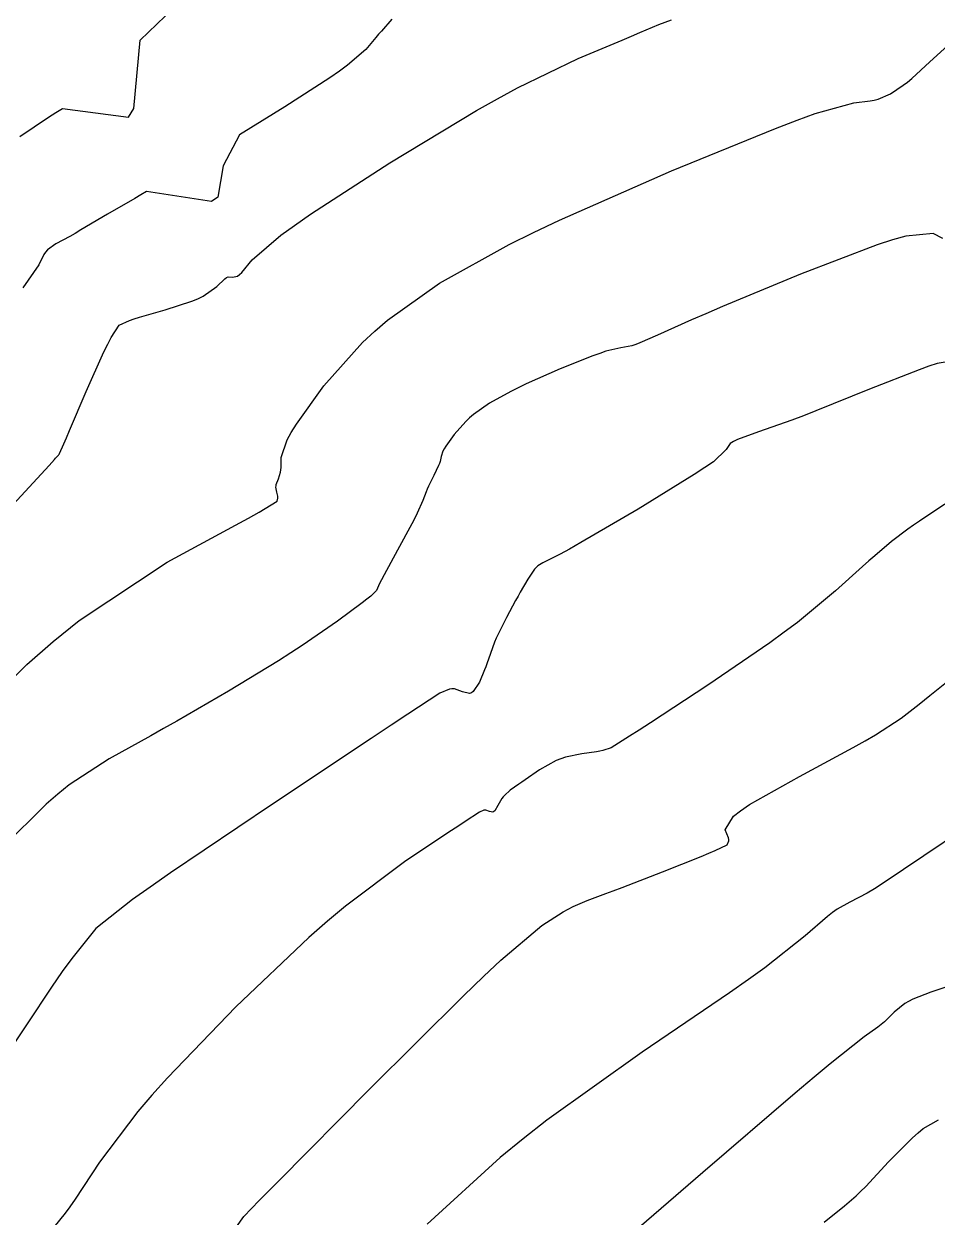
# Model space of a CAD drawing. Header units: metres. Extents: x 837117 to 838477, y 1189012 to 1191015.
# Drawn here: x 837758.4 to 837798.8, y 1190626.3 to 1190679.1 of the extents above; entities that cross this region are included whole.
import ezdxf

# ---------------------------------------------------------------- set-up
doc = ezdxf.new("R2010")
doc.units = ezdxf.units.M
doc.header["$LTSCALE"] = 0.3
doc.layers.add('COTAS 10', color=1, linetype='Continuous')
doc.layers.add('COTAS INT', color=252, linetype='Continuous')

msp = doc.modelspace()

# ---------------------------------------------------------------- linework, layer by layer
at = {"layer": 'COTAS 10'}
for points, elevation in [([(837774.707, 1190679.331), (837774.245, 1190678.808), (837774.119, 1190678.663), (837773.996, 1190678.519), (837773.56, 1190677.998), (837772.749, 1190677.292), (837772.389, 1190677.031), (837771.971, 1190676.741), (837769.969, 1190675.459), (837767.962, 1190674.22), (837767.251, 1190672.847), (837767.004, 1190671.45), (837766.731, 1190671.271), (837763.854, 1190671.703), (837763.604, 1190671.562), (837763.33, 1190671.404), (837762.131, 1190670.698), (837760.953, 1190670.004), (837760.691, 1190669.853), (837760.457, 1190669.721), (837759.843, 1190669.395), (837759.465, 1190669.125), (837759.379, 1190669.029), (837759.302, 1190668.923), (837759.091, 1190668.462), (837758.374, 1190667.444)], 1670), ([(837799.181, 1190657.867), (837798.059, 1190657.123), (837797.794, 1190656.94), (837797.548, 1190656.766), (837796.822, 1190656.22), (837796.078, 1190655.59), (837795.82, 1190655.363), (837795.54, 1190655.114), (837794.341, 1190654.028), (837792.656, 1190652.638), (837792.069, 1190652.198), (837791.431, 1190651.734), (837788.691, 1190649.859), (837786.16, 1190648.199), (837785.654, 1190647.87), (837785.232, 1190647.598), (837784.41, 1190647.089), (837784.047, 1190646.964), (837783.914, 1190646.935), (837783.768, 1190646.908), (837783.123, 1190646.827), (837782.388, 1190646.677), (837782.185, 1190646.605), (837781.983, 1190646.521), (837781.251, 1190646.108), (837780.608, 1190645.668), (837780.46, 1190645.566), (837780.326, 1190645.473), (837779.953, 1190645.21), (837779.695, 1190644.982), (837779.634, 1190644.911), (837779.577, 1190644.836), (837779.406, 1190644.538), (837779.262, 1190644.301), (837779.222, 1190644.265), (837779.181, 1190644.242), (837779.034, 1190644.265), (837778.875, 1190644.326), (837778.827, 1190644.326), (837778.778, 1190644.32), (837778.586, 1190644.238), (837777.954, 1190643.823), (837777.627, 1190643.607), (837777.234, 1190643.346), (837775.266, 1190642.038), (837772.662, 1190640.083), (837771.868, 1190639.415), (837771.043, 1190638.691), (837767.801, 1190635.62), (837764.78, 1190632.479), (837764.094, 1190631.711), (837763.474, 1190630.988), (837761.777, 1190628.743), (837760.694, 1190627.113), (837760.46, 1190626.777), (837760.254, 1190626.491), (837759.749, 1190625.874)], 1680)]:
    msp.add_lwpolyline(points, dxfattribs=dict(at, elevation=elevation))
at = {"layer": 'COTAS INT'}
for points, elevation in [([(837758.249, 1190674.148), (837759.52, 1190675.002), (837759.833, 1190675.199), (837760.129, 1190675.379), (837763.058, 1190675.001), (837763.289, 1190675.377), (837763.567, 1190678.408), (837765.423, 1190680.176)], 1668), ([(837757.954, 1190657.851), (837759.54, 1190659.583), (837759.781, 1190659.852), (837759.829, 1190659.905), (837759.87, 1190659.95), (837759.951, 1190660.039), (837759.975, 1190660.064), (837759.98, 1190660.07), (837759.984, 1190660.075), (837759.992, 1190660.087), (837759.996, 1190660.096), (837759.998, 1190660.099), (837760, 1190660.101), (837760.008, 1190660.112), (837760.196, 1190660.539), (837760.31, 1190660.805), (837760.452, 1190661.134), (837761.189, 1190662.854), (837761.969, 1190664.605), (837762.137, 1190664.954), (837762.285, 1190665.243), (837762.649, 1190665.795), (837763.101, 1190666), (837763.305, 1190666.071), (837763.542, 1190666.147), (837764.685, 1190666.472), (837765.865, 1190666.852), (837766.125, 1190666.963), (837766.358, 1190667.077), (837766.958, 1190667.509), (837767.319, 1190667.846), (837767.399, 1190667.9), (837767.471, 1190667.936), (837767.661, 1190667.922), (837767.877, 1190667.961), (837767.965, 1190668.03), (837768.065, 1190668.125), (837768.531, 1190668.677), (837769.795, 1190669.772), (837770.4, 1190670.208), (837771.114, 1190670.703), (837774.614, 1190672.971), (837778.459, 1190675.288), (837779.392, 1190675.814), (837780.267, 1190676.29), (837782.953, 1190677.589), (837784.907, 1190678.411), (837785.321, 1190678.586), (837785.68, 1190678.738), (837786.518, 1190679.098), (837787.082, 1190679.299)], 1672), ([(837754.141, 1190646.374), (837758.563, 1190650.78), (837759.728, 1190651.793), (837760.867, 1190652.716), (837764.769, 1190655.303), (837767.787, 1190656.934), (837768.368, 1190657.255), (837768.84, 1190657.519), (837769.628, 1190658.001), (837769.669, 1190658.131), (837769.67, 1190658.173), (837769.667, 1190658.218), (837769.618, 1190658.402), (837769.582, 1190658.615), (837769.586, 1190658.678), (837769.597, 1190658.742), (837769.688, 1190658.988), (837769.786, 1190659.29), (837769.802, 1190659.389), (837769.812, 1190659.495), (837769.807, 1190659.935), (837770.074, 1190660.716), (837770.256, 1190661.038), (837770.485, 1190661.404), (837771.7, 1190663.108), (837773.411, 1190665.022), (837773.951, 1190665.521), (837774.521, 1190666.008), (837776.821, 1190667.655), (837779.909, 1190669.366), (837780.975, 1190669.893), (837782.134, 1190670.443), (837787.08, 1190672.622), (837791.692, 1190674.501), (837792.64, 1190674.863), (837793.444, 1190675.155), (837795.157, 1190675.636), (837795.88, 1190675.714), (837796.06, 1190675.752), (837796.231, 1190675.798), (837796.776, 1190676.024), (837797.341, 1190676.407), (837797.524, 1190676.552), (837797.718, 1190676.715), (837798.517, 1190677.441), (837799.309, 1190678.162)], 1674), ([(837799.088, 1190669.625), (837798.661, 1190669.85), (837797.454, 1190669.733), (837796.872, 1190669.566), (837796.183, 1190669.341), (837792.797, 1190668.044), (837789.34, 1190666.611), (837788.605, 1190666.3), (837787.967, 1190666.027), (837786.466, 1190665.354), (837785.687, 1190665.006), (837785.504, 1190664.938), (837785.335, 1190664.883), (837784.841, 1190664.786), (837784.185, 1190664.634), (837783.914, 1190664.543), (837783.605, 1190664.432), (837782.163, 1190663.857), (837780.652, 1190663.191), (837780.298, 1190663.023), (837779.972, 1190662.862), (837779.029, 1190662.339), (837778.326, 1190661.836), (837778.152, 1190661.687), (837777.987, 1190661.534), (837777.464, 1190660.95), (837777.092, 1190660.429), (837777.023, 1190660.317), (837776.967, 1190660.219), (837776.886, 1190659.98), (837776.844, 1190659.762), (837776.814, 1190659.676), (837776.775, 1190659.58), (837776.568, 1190659.143), (837776.334, 1190658.663), (837776.279, 1190658.54), (837776.228, 1190658.421), (837776.077, 1190658.029), (837775.831, 1190657.471), (837775.72, 1190657.249), (837775.59, 1190656.996), (837774.965, 1190655.839), (837774.368, 1190654.741), (837774.255, 1190654.527), (837774.165, 1190654.352), (837774.031, 1190654.042), (837773.776, 1190653.801), (837773.61, 1190653.67), (837773.403, 1190653.509), (837772.312, 1190652.695), (837770.743, 1190651.613), (837770.235, 1190651.283), (837769.695, 1190650.941), (837767.481, 1190649.596), (837765.196, 1190648.267), (837764.612, 1190647.934), (837764.05, 1190647.617), (837762.194, 1190646.597), (837760.43, 1190645.441), (837759.926, 1190645.037), (837759.414, 1190644.598), (837757.508, 1190642.711)], 1676), ([(837799.534, 1190664.215), (837798.841, 1190664.089), (837798.479, 1190663.97), (837798.044, 1190663.816), (837795.855, 1190662.956), (837793.477, 1190662.001), (837792.922, 1190661.786), (837792.411, 1190661.592), (837790.939, 1190661.074), (837790, 1190660.725), (837789.826, 1190660.638), (837789.688, 1190660.556), (837789.502, 1190660.296), (837788.939, 1190659.75), (837788.564, 1190659.487), (837788.094, 1190659.177), (837785.609, 1190657.653), (837783.073, 1190656.169), (837782.571, 1190655.884), (837782.157, 1190655.652), (837781.388, 1190655.269), (837781.166, 1190655.141), (837781.096, 1190655.071), (837781.023, 1190654.987), (837780.731, 1190654.556), (837780.395, 1190653.972), (837780.294, 1190653.791), (837780.189, 1190653.602), (837779.783, 1190652.847), (837779.414, 1190652.112), (837779.332, 1190651.935), (837779.26, 1190651.769), (837779.073, 1190651.267), (837778.921, 1190650.81), (837778.87, 1190650.674), (837778.815, 1190650.534), (837778.585, 1190649.99), (837778.315, 1190649.576), (837778.234, 1190649.518), (837778.152, 1190649.483), (837777.834, 1190649.563), (837777.477, 1190649.699), (837777.37, 1190649.7), (837777.259, 1190649.686), (837776.829, 1190649.503), (837775.412, 1190648.572), (837774.679, 1190648.087), (837773.798, 1190647.502), (837769.384, 1190644.569), (837764.921, 1190641.553), (837764.008, 1190640.916), (837763.235, 1190640.366), (837761.61, 1190639.096), (837760.545, 1190637.769), (837760.126, 1190637.182), (837759.652, 1190636.5), (837757.491, 1190633.246)], 1678), ([(837767.589, 1190625.537), (837768.153, 1190626.351), (837768.841, 1190627.046), (837769.66, 1190627.874), (837773.719, 1190631.977), (837777.881, 1190636.115), (837778.766, 1190636.965), (837779.535, 1190637.687), (837781.345, 1190639.224), (837782.293, 1190639.82), (837782.519, 1190639.949), (837782.728, 1190640.062), (837783.348, 1190640.335), (837784.173, 1190640.633), (837784.511, 1190640.76), (837784.897, 1190640.907), (837786.687, 1190641.599), (837788.404, 1190642.28), (837788.744, 1190642.42), (837789.025, 1190642.539), (837789.549, 1190642.792), (837789.621, 1190642.963), (837789.616, 1190643.031), (837789.601, 1190643.106), (837789.457, 1190643.452), (837789.832, 1190644.06), (837790.143, 1190644.301), (837790.545, 1190644.573), (837792.745, 1190645.821), (837795.132, 1190647.102), (837795.651, 1190647.395), (837796.108, 1190647.662), (837797.248, 1190648.405), (837798.039, 1190649.023), (837798.276, 1190649.211), (837798.521, 1190649.406), (837799.471, 1190650.172)], 1682), ([(837800.005, 1190643.489), (837798.258, 1190642.311), (837796.456, 1190641.096), (837796.075, 1190640.852), (837795.746, 1190640.65), (837794.984, 1190640.253), (837794.42, 1190639.945), (837794.217, 1190639.798), (837793.992, 1190639.624), (837793.008, 1190638.772), (837791.22, 1190637.356), (837790.488, 1190636.826), (837789.654, 1190636.237), (837785.789, 1190633.612), (837781.572, 1190630.611), (837780.516, 1190629.785), (837779.509, 1190628.96), (837776.276, 1190625.998)], 1684), ([(837799.317, 1190636.525), (837798.556, 1190636.268), (837797.764, 1190635.958), (837797.58, 1190635.864), (837797.412, 1190635.766), (837796.937, 1190635.381), (837796.506, 1190634.965), (837796.366, 1190634.848), (837796.217, 1190634.729), (837795.606, 1190634.292), (837794.106, 1190633.103), (837793.397, 1190632.51), (837792.561, 1190631.802), (837788.479, 1190628.294), (837784.467, 1190624.818)], 1686), ([(837793.841, 1190626.092), (837794.747, 1190626.82), (837795.257, 1190627.257), (837795.456, 1190627.452), (837795.679, 1190627.678), (837796.693, 1190628.759), (837797.747, 1190629.829), (837797.996, 1190630.049), (837798.225, 1190630.235), (837798.898, 1190630.628)], 1688)]:
    msp.add_lwpolyline(points, dxfattribs=dict(at, elevation=elevation))

doc.saveas('drawing.dxf')
